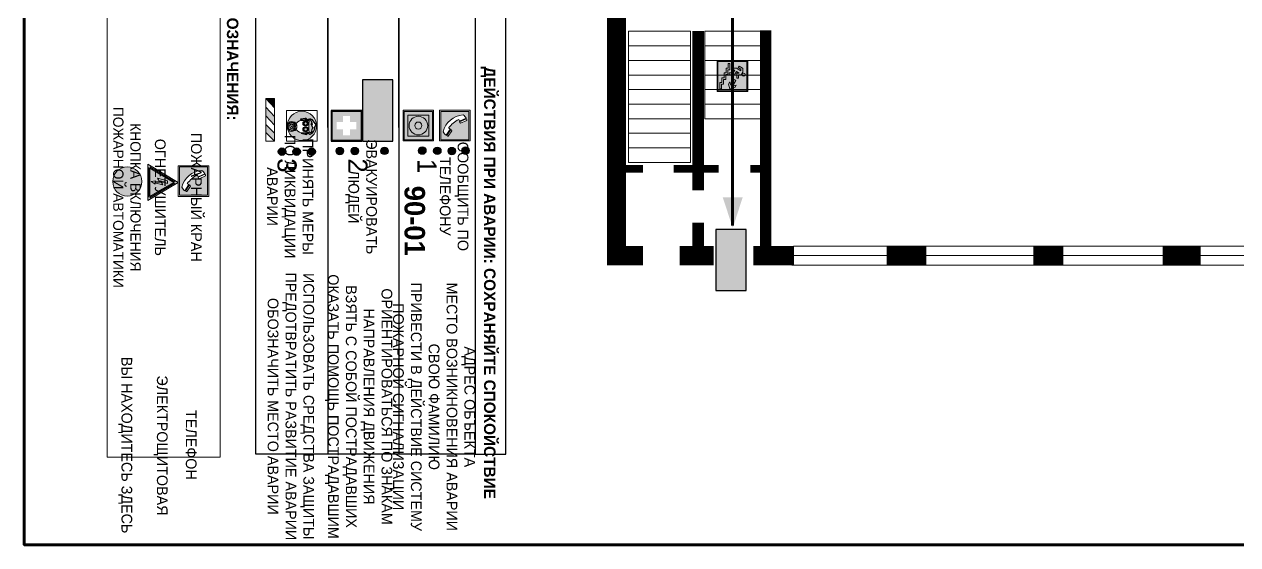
# Model space of a CAD drawing. Header units: millimetres. Extents: x 13114 to 67229, y 22859 to 38520.
# Drawn here: x 29931.4 to 30249, y 30104.8 to 30240.8 of the extents above; entities that cross this region are included whole.
import ezdxf

# ---------------------------------------------------------------- set-up
doc = ezdxf.new("R2010")
doc.units = ezdxf.units.MM
doc.layers.add('План_Штампы', color=7, linetype='Continuous')
doc.styles.add('обычный', font='arial.ttf')

# ---------------------------------------------------------------- blocks, each defined once
blk = doc.blocks.new('A$C7B4425F7')
at = {"true_color": 0xffffff}
blk.add_hatch(color=7, dxfattribs=at).paths.add_polyline_path([(0, 0), (-16, 0), (-16, -8), (0, -8)])
h = blk.add_hatch(color=126)
h.paths.add_polyline_path([(-0.2, -0.2), (-15.8, -0.2), (-15.8, -7.8), (-0.2, -7.8)])
h.paths.add_polyline_path([(-11.76, -2.03), (-11.76, -3.66), (-11.17, -3.66, -0.568275), (-11.17, -6.18), (-12.58, -6.18), (-12.58, -2.03)], flags=16)
h.paths.add_polyline_path([(-13.33, -4.12, -0.495768), (-13.59, -6.18), (-15.03, -6.18), (-15.03, -2.03), (-13.59, -2.03, -0.487973)], flags=16)
h.paths.add_polyline_path([(-10.25, -2.03), (-9.48, -2.03), (-9.48, -6.18), (-10.25, -6.18)], flags=16)
h.paths.add_polyline_path([(-13.84, -3.69), (-14.24, -3.69), (-14.24, -3.03), (-13.9, -3.03, -0.692621)], flags=0)
h.paths.add_polyline_path([(-9.15, -2.03), (-8.4, -2.03), (-8.04, -3.07), (-7.68, -2.03), (-6.93, -2.03), (-7.64, -4.1), (-6.93, -6.18), (-7.68, -6.18), (-8.04, -5.14), (-8.4, -6.18), (-9.15, -6.18), (-8.44, -4.1)], flags=16)
h.paths.add_polyline_path([(-11.76, -4.46), (-11.42, -4.46, -0.692621), (-11.36, -5.12), (-11.76, -5.12)], flags=0)
h.paths.add_polyline_path([(-13.9, -5.2), (-14.24, -5.2), (-14.24, -4.55), (-13.84, -4.55, -0.708038)], flags=0)
edge = h.paths.add_edge_path(flags=16)
edge.add_ellipse((-5.51, -4.08), major_axis=(0, 2.05), ratio=0.586184, start_angle=0, end_angle=360)
edge = h.paths.add_edge_path(flags=0)
edge.add_ellipse((-5.51, -4.08), major_axis=(0, 1.14), ratio=0.454828, start_angle=0, end_angle=360)
h.paths.add_polyline_path([(-4.13, -4.96, 0.377264), (-3.48, -4.52, 0.0555), (-3.16, -2.03), (-1.66, -2.03), (-1.66, -4.96), (-0.96, -4.96), (-0.96, -7.01), (-1.75, -7.01), (-1.75, -6.18), (-3.3, -6.18), (-3.3, -7.02), (-4.13, -7.02)], flags=16)
h.paths.add_polyline_path([(-2.73, -2.91), (-2.28, -2.91), (-2.28, -4.96), (-3.05, -4.96, 0.079136)], flags=0)
at = {"color": 126}
blk.add_lwpolyline([(-16, -8), (0, -8), (0, 0), (-16, 0)], close=True, dxfattribs=at)
blk = doc.blocks.new('вниз')
at = {"lineweight": 0, "true_color": 0xffffff}
h = blk.add_hatch(color=7, dxfattribs=at)
h.dxf.hatch_style = 1
h.paths.add_polyline_path([(40994.51, -4472.22), (40986.51, -4472.22), (40986.51, -4480.22), (40994.51, -4480.22)])
h.paths.add_polyline_path([(40994.31, -4472.42), (40994.31, -4480.01), (40986.71, -4480.01), (40986.71, -4472.42)], flags=16)
h.paths.add_polyline_path([(40988.43, -4473.53), (40989.43, -4473.53), (40990.19, -4473.96), (40990.19, -4474.6), (40991, -4474.6), (40991, -4475.06), (40989.73, -4475.06), (40989.73, -4474.46), (40989.3, -4475.18), (40990.17, -4475.7), (40990.17, -4477.11), (40989.63, -4477.11), (40989.63, -4476.01), (40988.94, -4475.59), (40988.94, -4476.46), (40988.94, -4476.46), (40987.47, -4476.46), (40987.26, -4476.46), (40987.26, -4475.92), (40988.4, -4475.92), (40988.4, -4475.2), (40989.1, -4473.99), (40988.66, -4473.99), (40988.24, -4474.7), (40987.86, -4474.47), (40988.41, -4473.56)], flags=0)
h.paths.add_polyline_path([(40990.55, -4473.29, -1), (40989.69, -4473.29, -1)], flags=0)
h.paths.add_polyline_path([(40988.85, -4476.89), (40988.85, -4477.43), (40990.1, -4477.43), (40990.1, -4477.99), (40991.34, -4477.99), (40991.34, -4478.54), (40992.59, -4478.54), (40992.59, -4479.09), (40993.83, -4479.09), (40993.83, -4479.52), (40992.17, -4479.52), (40992.17, -4478.97), (40990.91, -4478.97), (40990.91, -4478.41), (40989.68, -4478.41), (40989.68, -4477.86), (40988.43, -4477.86), (40988.43, -4477.31), (40987.6, -4477.31), (40987.18, -4477.31), (40987.18, -4476.89)], flags=0)
h.paths.add_polyline_path([(40991.61, -4475.33), (40993.12, -4476.2), (40992.9, -4475.27), (40993.48, -4475.6), (40993.83, -4476.88), (40992.56, -4477.22), (40991.97, -4476.88), (40992.9, -4476.61), (40991.38, -4475.74), (40991.58, -4475.39)], flags=0)
h.paths.add_polyline_path([(40990.19, -4473.96), (40989.43, -4473.53), (40988.43, -4473.53), (40988.41, -4473.56), (40987.86, -4474.47), (40988.24, -4474.7), (40988.66, -4473.99), (40989.1, -4473.99), (40988.4, -4475.2), (40988.4, -4475.92), (40987.26, -4475.92), (40987.26, -4476.46), (40987.47, -4476.46), (40988.94, -4476.46), (40988.94, -4476.27), (40988.94, -4475.59), (40989.63, -4476.01), (40989.63, -4477.11), (40990.17, -4477.11), (40990.17, -4475.7), (40989.3, -4475.18), (40989.73, -4474.46), (40989.73, -4475.06), (40991, -4475.06), (40991, -4474.6), (40990.19, -4474.6)], flags=0)
h.paths.add_polyline_path([(40990.55, -4473.29, 1), (40989.69, -4473.29, 1)], flags=0)
h.paths.add_polyline_path([(40991.61, -4475.33), (40991.58, -4475.39), (40991.38, -4475.74), (40992.9, -4476.61), (40991.97, -4476.88), (40992.56, -4477.22), (40993.83, -4476.88), (40993.48, -4475.6), (40992.9, -4475.27), (40993.12, -4476.2)], flags=0)
h.paths.add_polyline_path([(40990.1, -4477.43), (40988.85, -4477.43), (40988.85, -4476.89), (40987.18, -4476.89), (40987.18, -4477.31), (40987.6, -4477.31), (40988.43, -4477.31), (40988.43, -4477.86), (40989.68, -4477.86), (40989.68, -4478.41), (40990.91, -4478.41), (40990.91, -4478.97), (40992.17, -4478.97), (40992.17, -4479.52), (40993.83, -4479.52), (40993.83, -4479.09), (40992.59, -4479.09), (40992.59, -4478.54), (40991.34, -4478.54), (40991.34, -4477.99), (40990.1, -4477.99)], flags=0)
at = {"lineweight": 0}
h = blk.add_hatch(color=126, dxfattribs=at)
h.dxf.hatch_style = 1
h.paths.add_polyline_path([(40994.31, -4472.42), (40986.71, -4472.42), (40986.71, -4480.01), (40994.31, -4480.01)])
h.paths.add_polyline_path([(40988.43, -4473.53), (40989.43, -4473.53), (40990.19, -4473.96), (40990.19, -4474.6), (40991, -4474.6), (40991, -4475.06), (40989.73, -4475.06), (40989.73, -4474.46), (40989.3, -4475.18), (40990.17, -4475.7), (40990.17, -4477.11), (40989.63, -4477.11), (40989.63, -4476.01), (40988.94, -4475.59), (40988.94, -4476.46), (40988.94, -4476.46), (40987.47, -4476.46), (40987.26, -4476.46), (40987.26, -4475.92), (40988.4, -4475.92), (40988.4, -4475.2), (40989.1, -4473.99), (40988.66, -4473.99), (40988.24, -4474.7), (40987.86, -4474.47), (40988.41, -4473.56)], flags=16)
h.paths.add_polyline_path([(40990.55, -4473.29, -1), (40989.69, -4473.29, -1)], flags=16)
h.paths.add_polyline_path([(40988.85, -4476.89), (40988.85, -4477.43), (40990.1, -4477.43), (40990.1, -4477.99), (40991.34, -4477.99), (40991.34, -4478.54), (40992.59, -4478.54), (40992.59, -4479.09), (40993.83, -4479.09), (40993.83, -4479.52), (40992.17, -4479.52), (40992.17, -4478.97), (40990.91, -4478.97), (40990.91, -4478.41), (40989.68, -4478.41), (40989.68, -4477.86), (40988.43, -4477.86), (40988.43, -4477.31), (40987.6, -4477.31), (40987.18, -4477.31), (40987.18, -4476.89)], flags=16)
h.paths.add_polyline_path([(40991.61, -4475.33), (40993.12, -4476.2), (40992.9, -4475.27), (40993.48, -4475.6), (40993.83, -4476.88), (40992.56, -4477.22), (40991.97, -4476.88), (40992.9, -4476.61), (40991.38, -4475.74), (40991.58, -4475.39)], flags=16)
at = {"lineweight": 0, "true_color": 0xffffff}
h = blk.add_hatch(color=7, dxfattribs=at)
h.dxf.hatch_style = 1
h.paths.add_polyline_path([(40989.73, -4474.46), (40989.73, -4475.06), (40991, -4475.06), (40991, -4474.6), (40990.19, -4474.6), (40990.19, -4473.96), (40989.43, -4473.53), (40988.43, -4473.53), (40988.41, -4473.56), (40987.86, -4474.47), (40988.24, -4474.7), (40988.66, -4473.99), (40989.1, -4473.99), (40988.4, -4475.2), (40988.4, -4475.92), (40987.26, -4475.92), (40987.26, -4476.46), (40987.47, -4476.46), (40988.94, -4476.46), (40988.94, -4475.59), (40989.63, -4476.01), (40989.63, -4477.11), (40990.17, -4477.11), (40990.17, -4475.7), (40989.3, -4475.18)])
h.paths.add_polyline_path([(40989.69, -4473.29, 1), (40990.55, -4473.29, 1)])
h.paths.add_polyline_path([(40991.61, -4475.33), (40991.58, -4475.39), (40991.38, -4475.74), (40992.9, -4476.61), (40991.97, -4476.88), (40992.56, -4477.22), (40993.83, -4476.88), (40993.48, -4475.6), (40992.9, -4475.27), (40993.12, -4476.2)])
h.paths.add_polyline_path([(40990.1, -4477.43), (40988.85, -4477.43), (40988.85, -4476.89), (40987.18, -4476.89), (40987.18, -4477.31), (40987.6, -4477.31), (40988.43, -4477.31), (40988.43, -4477.86), (40989.68, -4477.86), (40989.68, -4478.41), (40990.91, -4478.41), (40990.91, -4478.97), (40992.17, -4478.97), (40992.17, -4479.52), (40993.83, -4479.52), (40993.83, -4479.09), (40992.59, -4479.09), (40992.59, -4478.54), (40991.34, -4478.54), (40991.34, -4477.99), (40990.1, -4477.99)])
at = {"color": 126, "lineweight": 0}
for points in [[(40986.51, -4472.22), (40994.51, -4472.22), (40994.51, -4480.22), (40986.51, -4480.22)], [(40986.71, -4472.42), (40994.31, -4472.42), (40994.31, -4480.01), (40986.71, -4480.01)]]:
    blk.add_lwpolyline(points, close=True, dxfattribs=at)
for points in [[(40987.47, -4476.46), (40987.26, -4476.46), (40987.26, -4475.92), (40988.4, -4475.92), (40988.4, -4475.2), (40989.1, -4473.99), (40988.66, -4473.99), (40988.24, -4474.7), (40987.86, -4474.47), (40988.41, -4473.56), (40988.43, -4473.53), (40989.43, -4473.53), (40990.19, -4473.96), (40990.19, -4474.6), (40991, -4474.6), (40991, -4475.06), (40989.73, -4475.06), (40989.73, -4474.46), (40989.3, -4475.18), (40990.17, -4475.7), (40990.17, -4477.11), (40989.63, -4477.11), (40989.63, -4476.01), (40988.94, -4475.59), (40988.94, -4476.46)], [(40987.6, -4477.31), (40987.18, -4477.31), (40987.18, -4476.89), (40988.85, -4476.89), (40988.85, -4477.43), (40990.1, -4477.43), (40990.1, -4477.99), (40991.34, -4477.99), (40991.34, -4478.54), (40992.59, -4478.54), (40992.59, -4479.09), (40993.83, -4479.09), (40993.83, -4479.52), (40992.17, -4479.52), (40992.17, -4478.97), (40990.91, -4478.97), (40990.91, -4478.41), (40989.68, -4478.41), (40989.68, -4477.86), (40988.43, -4477.86), (40988.43, -4477.31), (40987.6, -4477.31)], [(40987.47, -4476.46), (40988.94, -4476.46), (40988.94, -4476.27)], [(40991.58, -4475.39), (40991.38, -4475.74), (40992.9, -4476.61), (40991.97, -4476.88), (40992.56, -4477.22), (40993.83, -4476.88), (40993.48, -4475.6), (40992.9, -4475.27), (40993.12, -4476.2), (40991.61, -4475.33), (40991.58, -4475.39)]]:
    blk.add_lwpolyline(points, dxfattribs=at)
blk.add_circle((40990.12, -4473.29), 0.432, dxfattribs=at)
blk = doc.blocks.new('A$C456E1F9C')
at = {"lineweight": 5}
h = blk.add_hatch(color=242, dxfattribs=at)
h.paths.add_polyline_path([(0.51, -1.47), (0.51, -13.26), (12.29, -13.26), (12.29, -1.47)])
h.paths.add_polyline_path([(5.42, -4.95, -0.254479), (4.78, -5.4), (3.52, -2.53, -0.209735), (4.23, -2.4)], flags=16)
h.paths.add_polyline_path([(8.53, -8.6), (10.87, -10.17), (10.54, -10.76), (8.03, -9.13, -0.192251)], flags=16)
h.paths.add_polyline_path([(4.61, -5.49, 0.005518), (3.87, -5.72, 0.128647), (7.49, -10.01, 0.00809), (7.83, -9.33), (10.47, -10.97, -0.16736), (8.99, -12.25, -0.327862), (1.95, -3.95, -0.166952), (3.36, -2.62)], flags=16)
at = {"color": 242, "lineweight": 5}
for p, q in [((0, -13.77), (0, -0.97)), ((12.8, -0.97), (0, -0.97)), ((4.61, -5.49), (3.36, -2.62)), ((3.52, -2.53), (4.78, -5.4)), ((4.23, -2.4), (5.42, -4.95)), ((12.8, -13.77), (12.8, -0.97)), ((7.83, -9.33), (10.47, -10.97)), ((8.03, -9.13), (10.54, -10.76)), ((10.81, -10.12), (8.53, -8.6)), ((10.8, -10.3), (10.81, -10.12)), ((0, -13.77), (12.8, -13.77)), ((10.54, -10.76), (10.8, -10.3))]:
    blk.add_line(p, q, dxfattribs=at)
blk.add_lwpolyline([(0.51, -1.47), (12.29, -1.47), (12.29, -13.26), (0.51, -13.26)], close=True, dxfattribs=at)
for centre, radius, start, end in [((4.59, -5.34), 2.99, 114.2845, 152.1974), ((11.12, -3.31), 9.19, 183.9915, 256.6009), ((4.02, -3.27), 0.891, 76.3284, 123.7092), ((4.68, -4.59), 0.824, 276.9621, 334.0723), ((14.98, -39.1), 35.17, 107.1487, 108.4135), ((13.86, -0.94), 11.08, 205.5536, 234.8762), ((-13.31, 0.8), 23.44, 332.5487, 334.4027), ((8.94, -9.5), 0.989, 114.4092, 157.9388), ((7.87, -9.46), 3, 291.9291, 329.9329)]:
    blk.add_arc(centre, radius, start, end, dxfattribs=at)
blk = doc.blocks.new('A$C3E6D3DDE')
at = {"lineweight": 5}
h = blk.add_hatch(color=40, dxfattribs=at)
h.paths.add_polyline_path([(24.1, 1.45), (16.46, -11.35), (31.74, -11.35)])
h.paths.add_polyline_path([(24.09, -0.46), (30.03, -10.41), (18.14, -10.41)], flags=16)
h.paths.add_polyline_path([(24.54, -3.08), (23.41, -6.02), (25.13, -5.01), (24.33, -8.5), (24.82, -8.27), (23.79, -9.86), (23.4, -8.04), (23.8, -8.43), (24.04, -6.29), (22.39, -7.25), (23.44, -3.08)], flags=0)
h = blk.add_hatch(color=256, dxfattribs=at)
h.paths.add_polyline_path([(24.37, 0.03, 0.567511), (23.82, 0.03), (17.59, -10.4, 0.582454), (17.86, -10.88), (30.32, -10.88, 0.582149), (30.6, -10.4)])
h.paths.add_polyline_path([(24.09, -0.46), (18.14, -10.41), (30.03, -10.41)], flags=16)
h.paths.add_polyline_path([(24.54, -3.08), (23.41, -6.02), (25.13, -5.01), (24.33, -8.5), (24.82, -8.27), (23.79, -9.86), (23.4, -8.04), (23.8, -8.43), (24.04, -6.29), (22.39, -7.25), (23.44, -3.08)], flags=0)
h = blk.add_hatch(color=40, dxfattribs=at)
h.paths.add_polyline_path([(24.09, -0.46), (18.14, -10.41), (30.03, -10.41)])
h.paths.add_polyline_path([(24.82, -8.27), (23.79, -9.86), (23.4, -8.04), (23.8, -8.43), (24.04, -6.29), (22.39, -7.25), (23.44, -3.08), (24.54, -3.08), (23.41, -6.02), (25.13, -5.01), (24.33, -8.5)], flags=16)
at = {"color": 40, "lineweight": 5}
for p, q in [((16.46, -11.35), (24.1, 1.45)), ((24.1, 1.45), (31.74, -11.35))]:
    blk.add_line(p, q, dxfattribs=at)
at = {"lineweight": 5}
for p, q in [((17.59, -10.4), (23.82, 0.03)), ((24.37, 0.03), (30.6, -10.4)), ((18.14, -10.41), (24.09, -0.46)), ((23.44, -3.08), (22.39, -7.25)), ((23.41, -6.02), (24.54, -3.08)), ((25.13, -5.01), (23.41, -6.02)), ((24.54, -3.08), (23.44, -3.08)), ((24.09, -0.46), (30.03, -10.41)), ((24.33, -8.5), (25.13, -5.01)), ((22.39, -7.25), (24.04, -6.29)), ((23.8, -8.43), (23.4, -8.04)), ((23.4, -8.04), (23.79, -9.86)), ((23.79, -9.86), (24.82, -8.27)), ((24.04, -6.29), (23.8, -8.43)), ((24.82, -8.27), (24.33, -8.5)), ((17.86, -10.88), (30.32, -10.88)), ((18.14, -10.41), (30.03, -10.41))]:
    blk.add_line(p, q, dxfattribs=at)
at = {"color": 50, "lineweight": 5}
blk.add_line((31.74, -11.35), (16.46, -11.35), dxfattribs=at)
blk = doc.blocks.new('A$C7B8C2D5B')
at = {"lineweight": 0}
h = blk.add_hatch(color=5, dxfattribs=at)
h.dxf.hatch_style = 1
h.paths.add_polyline_path([(1.4, -3.02, 1), (-2.11, -3.02, 1)])
at = {"color": 5, "lineweight": 0}
blk.add_circle((-0.36, -3.02), 1.75, dxfattribs=at)
blk = doc.blocks.new('A$C38D26F80')
h = blk.add_hatch(color=5)
h.dxf.hatch_style = 1
h.paths.add_polyline_path([(-8.77, -4.48, 1), (-0.19, -4.48, 1)])
h.paths.add_polyline_path([(-6.75, -3.58), (-6.75, -3.31), (-6.62, -3.22), (-6.5, -3.22), (-6.42, -3.3), (-6.39, -3.28), (-6.59, -2.23), (-6.59, -2.01), (-6.38, -1.58), (-4.76, -0.4), (-4.13, -0.79, -0.362848), (-2.1, -2.1, -0.201049), (-2.17, -2.48, 0.085434), (-2.26, -3.13), (-1.9, -3.16), (-2.25, -4.7), (-2.4, -4.59), (-2.43, -4.34), (-2.36, -4.34), (-2.14, -3.34), (-2.47, -3.42), (-2.58, -1.95), (-2.77, -1.58), (-3.58, -1.52), (-3.92, -1.26), (-5.05, -1.73), (-4.87, -1.39), (-5.41, -1.6), (-5.41, -1.46), (-6.13, -1.87), (-6.18, -3.5), (-6.56, -3.47), (-6.37, -4.59), (-6.16, -4.43), (-6.16, -4.66), (-6.36, -4.79), (-6.37, -4.8), (-6.51, -4.76)], flags=16)
h.paths.add_polyline_path([(-6.51, -4.76), (-6.36, -4.79), (-6.37, -4.8)], flags=0)
h.paths.add_polyline_path([(-5.92, -2.34, 0.089508), (-2.67, -2.35), (-2.48, -3.88, -0.268602), (-3.4, -6.18, 0.262449), (-5.2, -6.18, -0.268602), (-6.11, -3.88)], flags=16)
edge = h.paths.add_edge_path(flags=16)
edge.add_ellipse((-5.19, -3.41), major_axis=(0, 0.842), ratio=0.848992, start_angle=0, end_angle=360)
edge = h.paths.add_edge_path(flags=0)
edge.add_ellipse((-5.19, -3.39), major_axis=(0, 0.665), ratio=0.853798, start_angle=0, end_angle=360)
edge = h.paths.add_edge_path(flags=0)
edge.add_ellipse((-5.19, -3.4), major_axis=(0, 0.528), ratio=0.864094, start_angle=0, end_angle=360)
edge = h.paths.add_edge_path(flags=16)
edge.add_ellipse((-3.47, -3.4), major_axis=(0, 0.842), ratio=0.848992, start_angle=0, end_angle=360)
h.paths.add_polyline_path([(-3.13, -6.45), (-3.13, -6.84, 0.383174), (-5.57, -6.85), (-5.57, -6.49, -0.369952)], flags=16)
edge = h.paths.add_edge_path(flags=0)
edge.add_ellipse((-3.47, -3.39), major_axis=(0, 0.665), ratio=0.853798, start_angle=0, end_angle=360)
edge = h.paths.add_edge_path(flags=0)
edge.add_ellipse((-3.47, -3.4), major_axis=(0, 0.528), ratio=0.864094, start_angle=0, end_angle=360)
edge = h.paths.add_edge_path(flags=16)
edge.add_ellipse((-4.34, -7.57), major_axis=(-1.48, 0), ratio=0.744955, start_angle=0, end_angle=360)
h.paths.add_polyline_path([(-5.01, -6.85, -1), (-5.15, -6.85, -1)], flags=0)
h.paths.add_polyline_path([(-5.33, -7.14, -1), (-5.47, -7.14, -1)], flags=0)
h.paths.add_polyline_path([(-4.61, -6.71, -1), (-4.74, -6.71, -1)], flags=16)
h.paths.add_polyline_path([(-5.43, -7.51, -1), (-5.57, -7.51, -1)], flags=0)
h.paths.add_polyline_path([(-4.26, -6.67, -1), (-4.4, -6.67, -1)], flags=16)
h.paths.add_polyline_path([(-4.74, -7.14, -1), (-4.88, -7.14, -1)], flags=0)
h.paths.add_polyline_path([(-4.93, -7.43, -1), (-5.07, -7.43, -1)], flags=0)
h.paths.add_polyline_path([(-4.41, -7.07, -1), (-4.54, -7.07, -1)], flags=0)
h.paths.add_polyline_path([(-5.33, -7.87, -1), (-5.46, -7.87, -1)], flags=0)
h.paths.add_polyline_path([(-3.8, -6.71, -1), (-3.94, -6.71, -1)], flags=16)
h.paths.add_polyline_path([(-4.85, -7.78, -1), (-4.98, -7.78, -1)], flags=0)
h.paths.add_polyline_path([(-3.96, -7.14, -1), (-4.1, -7.14, -1)], flags=0)
h.paths.add_polyline_path([(-4.33, -7.53, -1), (-4.47, -7.53, -1)], flags=0)
h.paths.add_polyline_path([(-5.09, -8.12, -1), (-5.23, -8.12, -1)], flags=0)
h.paths.add_polyline_path([(-3.5, -6.94, -1), (-3.64, -6.94, -1)], flags=0)
h.paths.add_polyline_path([(-4.54, -7.97, -1), (-4.68, -7.97, -1)], flags=0)
h.paths.add_polyline_path([(-3.66, -7.39, -1), (-3.8, -7.39, -1)], flags=0)
h.paths.add_polyline_path([(-4.73, -8.35, -1), (-4.86, -8.35, -1)], flags=0)
h.paths.add_polyline_path([(-4.09, -7.96, -1), (-4.23, -7.96, -1)], flags=0)
h.paths.add_polyline_path([(-3.77, -7.74, -1), (-3.91, -7.74, -1)], flags=0)
h.paths.add_polyline_path([(-3.22, -7.27, -1), (-3.35, -7.27, -1)], flags=0)
h.paths.add_polyline_path([(-4.34, -8.4, -1), (-4.47, -8.4, -1)], flags=0)
h.paths.add_polyline_path([(-3.16, -7.61, -1), (-3.3, -7.61, -1)], flags=0)
h.paths.add_polyline_path([(-3.9, -8.35, -1), (-4.04, -8.35, -1)], flags=0)
h.paths.add_polyline_path([(-3.32, -7.91, -1), (-3.46, -7.91, -1)], flags=0)
h.paths.add_polyline_path([(-3.55, -8.23, -1), (-3.69, -8.23, -1)], flags=0)
at = {"color": 5, "lineweight": 5}
for p, q in [((-4.48, 0), (-8.96, 0)), ((-8.96, 0), (-8.96, -4.48)), ((-4.48, 0), (0, 0)), ((0, 0), (0, -4.48)), ((-6.75, -3.31), (-6.62, -3.22)), ((-6.75, -3.58), (-6.75, -3.31)), ((-6.62, -3.22), (-6.5, -3.22)), ((-6.59, -2.01), (-6.38, -1.58)), ((-6.59, -2.23), (-6.59, -2.01)), ((-6.39, -3.28), (-6.59, -2.23)), ((-6.18, -3.5), (-6.56, -3.47)), ((-6.56, -3.47), (-6.37, -4.59)), ((-6.5, -3.22), (-6.42, -3.3)), ((-6.42, -3.3), (-6.39, -3.28)), ((-6.38, -1.58), (-4.76, -0.4)), ((-6.13, -1.87), (-6.18, -3.5)), ((-5.41, -1.46), (-6.13, -1.87)), ((-5.92, -2.34), (-6.11, -3.88)), ((-4.87, -1.39), (-5.41, -1.6)), ((-5.41, -1.6), (-5.41, -1.46)), ((-3.92, -1.26), (-5.05, -1.73)), ((-5.05, -1.73), (-4.87, -1.39)), ((-4.76, -0.4), (-4.13, -0.79)), ((-3.58, -1.52), (-3.92, -1.26)), ((-2.77, -1.58), (-3.58, -1.52)), ((-2.58, -1.95), (-2.77, -1.58)), ((-2.67, -2.34), (-2.48, -3.88)), ((-2.47, -3.42), (-2.58, -1.95)), ((-2.14, -3.34), (-2.47, -3.42)), ((-2.36, -4.34), (-2.14, -3.34)), ((-1.9, -3.16), (-2.26, -3.13)), ((-2.25, -4.7), (-1.9, -3.16)), ((-8.96, -8.96), (-8.96, -4.48)), ((-6.51, -4.76), (-6.75, -3.58)), ((-6.37, -4.8), (-6.51, -4.76)), ((-6.37, -4.59), (-6.16, -4.43)), ((-6.16, -4.66), (-6.37, -4.8)), ((-6.16, -4.43), (-6.16, -4.66)), ((-5.57, -6.49), (-5.57, -6.85)), ((-3.13, -6.45), (-3.13, -6.84)), ((-2.43, -4.34), (-2.4, -4.59)), ((-2.43, -4.34), (-2.36, -4.34)), ((-2.4, -4.59), (-2.25, -4.7)), ((0, -8.96), (0, -4.48)), ((-4.48, -8.96), (-8.96, -8.96)), ((-4.48, -8.96), (0, -8.96))]:
    blk.add_line(p, q, dxfattribs=at)
at = {"color": 5}
for p, q in [((-6.75, -3.31), (-6.62, -3.22)), ((-6.75, -3.58), (-6.75, -3.31)), ((-6.62, -3.22), (-6.5, -3.22)), ((-6.59, -2.01), (-6.38, -1.58)), ((-6.59, -2.23), (-6.59, -2.01)), ((-6.39, -3.28), (-6.59, -2.23)), ((-6.18, -3.5), (-6.56, -3.47)), ((-6.56, -3.47), (-6.37, -4.59)), ((-6.5, -3.22), (-6.42, -3.3)), ((-6.42, -3.3), (-6.39, -3.28)), ((-6.38, -1.58), (-4.76, -0.4)), ((-6.13, -1.87), (-6.18, -3.5)), ((-5.41, -1.46), (-6.13, -1.87)), ((-4.87, -1.39), (-5.41, -1.6)), ((-5.41, -1.6), (-5.41, -1.46)), ((-3.92, -1.26), (-5.05, -1.73)), ((-5.05, -1.73), (-4.87, -1.39)), ((-4.76, -0.4), (-4.13, -0.79)), ((-3.58, -1.52), (-3.92, -1.26)), ((-2.77, -1.58), (-3.58, -1.52)), ((-2.58, -1.95), (-2.77, -1.58)), ((-2.47, -3.42), (-2.58, -1.95)), ((-2.14, -3.34), (-2.47, -3.42)), ((-2.36, -4.34), (-2.14, -3.34)), ((-2.26, -3.13), (-1.9, -3.16)), ((-1.9, -3.16), (-2.25, -4.7)), ((-6.51, -4.76), (-6.75, -3.58)), ((-6.37, -4.8), (-6.51, -4.76)), ((-6.36, -4.79), (-6.51, -4.76)), ((-6.37, -4.59), (-6.16, -4.43)), ((-6.16, -4.66), (-6.37, -4.8)), ((-6.16, -4.66), (-6.36, -4.79)), ((-6.16, -4.43), (-6.16, -4.66)), ((-2.4, -4.59), (-2.43, -4.34)), ((-2.43, -4.34), (-2.36, -4.34)), ((-2.25, -4.7), (-2.4, -4.59))]:
    blk.add_line(p, q, dxfattribs=at)
at = {"color": 5, "lineweight": 5}
for centre, radius in [((-4.48, -4.48), 4.29), ((-5.4, -7.14), 0.0678), ((-5.08, -6.85), 0.0678), ((-4.81, -7.14), 0.0678), ((-4.67, -6.71), 0.0678), ((-4.47, -7.07), 0.0678), ((-4.33, -6.67), 0.0678), ((-4.03, -7.14), 0.0678), ((-3.87, -6.71), 0.0678), ((-3.57, -6.94), 0.0678), ((-5.5, -7.51), 0.0678), ((-5.4, -7.87), 0.0678), ((-5.16, -8.12), 0.0678), ((-5, -7.43), 0.0678), ((-4.91, -7.78), 0.0678), ((-4.79, -8.35), 0.0678), ((-4.61, -7.97), 0.0678), ((-4.4, -7.53), 0.0678), ((-4.4, -8.4), 0.0678), ((-4.16, -7.96), 0.0678), ((-3.97, -8.35), 0.0678), ((-3.84, -7.74), 0.0678), ((-3.73, -7.39), 0.0678), ((-3.62, -8.23), 0.0678), ((-3.39, -7.91), 0.0678), ((-3.28, -7.27), 0.0678), ((-3.23, -7.61), 0.0678)]:
    blk.add_circle(centre, radius, dxfattribs=at)
for centre, radius, start, end in [((-4.28, 6.66), 9.15, 259.6987, 280.1569), ((-0.47, -3.05), 1.79, 161.5846, 182.4584), ((-2.6, -2.2), 0.513, 326.4781, 11.7739), ((-3.66, -4.24), 2.47, 171.573, 231.7124), ((-4.33, -7.88), 1.87, 50.358, 131.5662), ((-4.34, -8.2), 1.82, 48.4943, 132.3565), ((-4.3, -7.78), 1.83, 60.5889, 119.4111), ((-4.93, -4.24), 2.47, 308.2876, 8.427)]:
    blk.add_arc(centre, radius, start, end, dxfattribs=at)
at = {"color": 5}
for centre, radius, start, end in [((-3.89, -2.66), 1.88, 17.387, 97.1599), ((-0.35, -3.07), 1.91, 162.2553, 181.7878), ((-2.6, -2.2), 0.511, 326.3906, 11.8614)]:
    blk.add_arc(centre, radius, start, end, dxfattribs=at)
at = {"color": 5, "lineweight": 5}
for centre, major_axis, ratio in [((-5.19, -3.41), (0, 0.842), 0.848992), ((-5.19, -3.39), (0, 0.665), 0.853798), ((-5.19, -3.4), (0, 0.528), 0.864094), ((-3.47, -3.4), (0, 0.842), 0.848992), ((-3.47, -3.39), (0, 0.665), 0.853798), ((-3.47, -3.4), (0, 0.528), 0.864094), ((-4.34, -7.57), (-1.48, 0), 0.744955)]:
    blk.add_ellipse(centre, major_axis=major_axis, ratio=ratio, dxfattribs=at)
blk = doc.blocks.new('A$C47DD6509')
at = {"lineweight": 5}
for points in [[(-8.69, 0), (-11.19, 0), (-11.19, -2.22)], [(-4.22, 0), (-6.45, 0), (-8.91, -2.22), (-6.61, -2.22)], [(0, 0), (-2.09, 0), (-4.36, -2.22), (-2.29, -2.22)]]:
    blk.add_hatch(color=242, dxfattribs=at).paths.add_polyline_path(points)
at = {"color": 242, "lineweight": 5}
for p, q in [((-11.19, -2.22), (-8.69, 0)), ((-11.19, -2.22), (-11.19, 0)), ((-11.19, 0), (-8.69, 0)), ((-11.19, 0), (0, 0)), ((-8.91, -2.22), (-6.45, 0)), ((-6.61, -2.22), (-4.22, 0)), ((-4.36, -2.22), (-2.09, 0)), ((-2.29, -2.22), (0, 0)), ((0, 0), (0, -2.22)), ((0, -2.22), (-11.19, -2.22))]:
    blk.add_line(p, q, dxfattribs=at)
blk = doc.blocks.new('A$C32E8229D')
at = {"true_color": 0xffffff}
blk.add_hatch(color=7, dxfattribs=at).paths.add_polyline_path([(0, 0), (0, -8), (16, -8), (16, 0)])
h = blk.add_hatch(color=126)
h.paths.add_polyline_path([(0.2, -0.2), (15.8, -0.2), (15.8, -7.8), (0.2, -7.8)])
h.paths.add_polyline_path([(13.49, -2.05), (12.08, -2.05), (11.37, -2.63, 0.162397), (11.29, -2.84), (11.29, -3.63), (10.35, -3.63), (10.35, -4.05), (11.68, -4.05), (11.68, -3.48), (12.26, -4.28), (11.29, -5.1), (11.29, -6.78), (11.85, -6.78), (11.85, -5.44), (12.8, -4.64), (12.8, -5.94), (14.46, -5.94), (14.46, -5.39), (13.45, -5.39), (13.45, -3.97), (12.46, -2.59), (13.15, -2.59), (13.69, -3.34), (14.18, -3)], flags=16)
h.paths.add_polyline_path([(10.74, -1.82, 1), (11.8, -1.82, 1)], flags=16)
h.paths.add_polyline_path([(9.39, -3.59), (5.99, -3.59), (6.56, -3.03), (5.91, -3.03), (5.1, -3.83), (5.91, -4.64), (6.56, -4.64), (5.99, -4.09), (9.39, -4.09)], flags=16)
h.paths.add_polyline_path([(4.29, -1.08), (1.72, -1.08), (1.72, -6.6), (4.29, -6.6)], flags=16)
at = {"color": 126}
blk.add_lwpolyline([(16, -8), (0, -8), (0, 0), (16, 0)], close=True, dxfattribs=at)
blk = doc.blocks.new('A$C18900ED3')
h = blk.add_hatch(color=126)
h.paths.add_polyline_path([(-0.18, -0.18), (-7.02, -0.18), (-7.02, -7.02), (-0.18, -7.02)])
h.paths.add_polyline_path([(-5.89, -4.46), (-5.89, -2.77), (-4.46, -2.77), (-4.46, -1.31), (-2.77, -1.31), (-2.77, -2.77), (-1.33, -2.77), (-1.33, -4.46), (-2.77, -4.46), (-2.77, -5.89), (-4.46, -5.89), (-4.46, -4.46)], flags=16)
at = {"color": 126}
for p, q in [((-7.2, 0), (-7.2, -7.2)), ((0, 0), (-7.2, 0)), ((0, -7.2), (0, 0)), ((-7.02, -7.02), (-7.02, -0.18)), ((-7.02, -0.18), (-0.18, -0.18)), ((-0.18, -0.18), (-0.18, -7.02)), ((-7.2, -7.2), (0, -7.2)), ((-0.18, -7.02), (-7.02, -7.02))]:
    blk.add_line(p, q, dxfattribs=at)
blk = doc.blocks.new('A$C54414219')
at = {"true_color": 0xffffff}
h = blk.add_hatch(color=7, dxfattribs=at)
h.paths.add_polyline_path([(2.39, -9.45), (2.39, -18.3), (11.23, -18.3), (11.23, -9.45)], flags=0)
h.paths.add_polyline_path([(10.71, -13.87, -1), (2.92, -13.87, -1)], flags=0)
h.paths.add_polyline_path([(8.3, -13.87, -1), (5.33, -13.87, -1)], flags=0)
h.paths.add_polyline_path([(0.41, -7.47), (0.41, -20.27), (13.21, -20.27), (13.21, -7.47)])
h.paths.add_polyline_path([(0.92, -19.77), (12.71, -19.77), (12.71, -7.98), (0.92, -7.98)], flags=16)
h.paths.add_polyline_path([(11.23, -9.45), (11.23, -18.3), (2.39, -18.3), (2.39, -9.45)], flags=0)
at = {"lineweight": 5}
h = blk.add_hatch(color=242, dxfattribs=at)
h.paths.add_polyline_path([(12.71, -7.98), (0.92, -7.98), (0.92, -19.77), (12.71, -19.77)])
h.paths.add_polyline_path([(11.23, -18.3), (2.39, -18.3), (2.39, -9.45), (11.23, -9.45)], flags=16)
h.paths.add_polyline_path([(10.71, -13.87, -1), (2.92, -13.87, -1)], flags=0)
h.paths.add_polyline_path([(8.3, -13.87, -1), (5.33, -13.87, -1)], flags=0)
at = {"true_color": 0xffffff}
h = blk.add_hatch(color=7, dxfattribs=at)
h.paths.add_polyline_path([(2.39, -9.45), (2.39, -18.3), (11.23, -18.3), (11.23, -9.45)])
h.paths.add_polyline_path([(10.71, -13.87, -1), (2.92, -13.87, -1)], flags=16)
h.paths.add_polyline_path([(8.3, -13.87, -1), (5.33, -13.87, -1)], flags=0)
at = {"lineweight": 5}
h = blk.add_hatch(color=242, dxfattribs=at)
h.paths.add_polyline_path([(2.92, -13.87, 1), (10.71, -13.87, 1)])
h.paths.add_polyline_path([(8.3, -13.87, -1), (5.33, -13.87, -1)], flags=16)
at = {"color": 242, "lineweight": 5}
for p, q in [((0.41, -20.27), (0.41, -7.47)), ((0.41, -7.47), (13.21, -7.47)), ((0.41, -7.47), (13.21, -7.47)), ((13.21, -20.27), (13.21, -7.47)), ((0.41, -20.27), (13.21, -20.27))]:
    blk.add_line(p, q, dxfattribs=at)
for points in [[(0.92, -7.98), (12.71, -7.98), (12.71, -19.77), (0.92, -19.77)], [(2.39, -9.45), (11.23, -9.45), (11.23, -18.3), (2.39, -18.3)]]:
    blk.add_lwpolyline(points, close=True, dxfattribs=at)
for radius in [3.89, 1.49]:
    blk.add_circle((6.81, -13.87), radius, dxfattribs=at)

msp = doc.modelspace()

# ---------------------------------------------------------------- hatches: boundary and pattern name
at = {"lineweight": 0}
h = msp.add_hatch(color=256, dxfattribs=at)
h.dxf.hatch_style = 1
h.paths.add_polyline_path([(29998.86, 30208.46, 1), (29998.86, 30206.53, 1)])
h = msp.add_hatch(color=256, dxfattribs=at)
h.dxf.hatch_style = 1
h.paths.add_polyline_path([(30002.7, 30208.47, 1), (30002.7, 30206.53, 1)])
h = msp.add_hatch(color=256, dxfattribs=at)
h.dxf.hatch_style = 1
h.paths.add_polyline_path([(30006.64, 30208.46, 1), (30006.64, 30206.53, 1)])
h = msp.add_hatch(color=256, dxfattribs=at)
h.dxf.hatch_style = 1
h.paths.add_polyline_path([(30014, 30208.62, 1), (30014, 30206.69, 1)])
h = msp.add_hatch(color=256, dxfattribs=at)
h.dxf.hatch_style = 1
h.paths.add_polyline_path([(30017.9, 30208.61, 1), (30017.9, 30206.68, 1)])
h = msp.add_hatch(color=256, dxfattribs=at)
h.dxf.hatch_style = 1
h.paths.add_polyline_path([(30025.68, 30208.65, 1), (30025.68, 30206.72, 1)])
h = msp.add_hatch(color=256, dxfattribs=at)
h.dxf.hatch_style = 1
h.paths.add_polyline_path([(30035.57, 30208.74, 1), (30035.57, 30206.8, 1)])
h = msp.add_hatch(color=256, dxfattribs=at)
h.dxf.hatch_style = 1
h.paths.add_polyline_path([(30039.5, 30208.65, 1), (30039.5, 30206.72, 1)])
h = msp.add_hatch(color=256, dxfattribs=at)
h.dxf.hatch_style = 1
h.paths.add_polyline_path([(30043.31, 30208.62, 1), (30043.31, 30206.68, 1)])
h = msp.add_hatch(color=256, dxfattribs=at)
h.dxf.hatch_style = 1
h.paths.add_polyline_path([(30046.89, 30208.72, 1), (30046.89, 30206.79, 1)])

# ---------------------------------------------------------------- linework, layer by layer
at = {"color": 1, "lineweight": 100}
msp.add_lwpolyline([(29931.41, 30499.76), (30531.41, 30499.76), (30531.41, 30104.76), (29931.41, 30104.76)], close=True, dxfattribs=at)
at = {"lineweight": 0}
for points in [[(29982.65, 30473.99), (29982.65, 30127.67), (29953.08, 30127.67), (29953.08, 30473.99)], [(30089.5, 30235.15), (30105.78, 30235.15), (30105.78, 30238.96), (30089.5, 30238.96)], [(30109.52, 30235.15), (30125.81, 30235.15), (30125.81, 30238.96), (30109.52, 30238.96)], [(30089.5, 30231.34), (30105.78, 30231.34), (30105.78, 30235.15), (30089.5, 30235.15)], [(30109.52, 30231.34), (30125.81, 30231.34), (30125.81, 30235.15), (30109.52, 30235.15)], [(30089.5, 30227.53), (30105.78, 30227.53), (30105.78, 30231.34), (30089.5, 30231.34)], [(30109.52, 30227.53), (30125.81, 30227.53), (30125.81, 30231.34), (30109.52, 30231.34)], [(30089.5, 30223.72), (30105.78, 30223.72), (30105.78, 30227.53), (30089.5, 30227.53)], [(30109.52, 30223.72), (30125.81, 30223.72), (30125.81, 30227.53), (30109.52, 30227.53)], [(30089.5, 30219.91), (30105.78, 30219.91), (30105.78, 30223.72), (30089.5, 30223.72)], [(30109.52, 30219.91), (30125.81, 30219.91), (30125.81, 30223.72), (30109.52, 30223.72)], [(30089.5, 30216.1), (30105.78, 30216.1), (30105.78, 30219.91), (30089.5, 30219.91)], [(30109.52, 30216.1), (30125.81, 30216.1), (30125.81, 30219.91), (30109.52, 30219.91)], [(30089.5, 30212.29), (30105.78, 30212.29), (30105.78, 30216.1), (30089.5, 30216.1)], [(30089.5, 30208.48), (30105.78, 30208.48), (30105.78, 30212.29), (30089.5, 30212.29)], [(30089.5, 30204.67), (30105.78, 30204.67), (30105.78, 30208.48), (30089.5, 30208.48)]]:
    msp.add_lwpolyline(points, close=True, dxfattribs=at)
for points, const_width in [([(30093.34, 30180.32), (30086.39, 30180.32), (30086.39, 30336.16)], 5), ([(30107.77, 30197.42), (30107.77, 30239)], 3), ([(30125.42, 30239.23), (30125.42, 30180.32)], 3), ([(30085.94, 30203.02), (30093.33, 30203.02)], 2), ([(30101.32, 30203.02), (30113.15, 30203.02)], 2), ([(30125.42, 30203.02), (30121.43, 30203.02)], 2), ([(30107.77, 30180.91), (30107.77, 30188.93)], 3), ([(30102.96, 30180.32), (30111.79, 30180.32)], 5), ([(30122.19, 30180.32), (30132.83, 30180.32)], 5), ([(30167.47, 30180.32), (30157.08, 30180.32)], 5), ([(30203.37, 30180.32), (30195.47, 30180.32)], 5), ([(30239.27, 30180.32), (30229.34, 30180.32)], 5)]:
    msp.add_lwpolyline(points, dxfattribs=dict(at, const_width=const_width))
at = {"color": 126, "lineweight": 100, "true_color": 0x008754}
msp.add_lwpolyline([(30116.72, 30188.22), (30116.72, 30263.95), (30153.8, 30263.95), (30153.8, 30335.82), (30129.07, 30335.82), (30249.32, 30335.82)], dxfattribs=at)
for points in [[(30049.43, 30272.2), (30049.43, 30128.43), (29992.03, 30128.43), (29992.03, 30272.2)], [(30049.43, 30272.2), (30049.43, 30128.43), (30057.48, 30128.43), (30057.48, 30272.2)]]:
    msp.add_lwpolyline(points, close=True)
for points in [[(30010.86, 30213.78), (30010.86, 30272.2), (30010.86, 30128.43)], [(30029.43, 30213.78), (30029.43, 30272.2), (30029.43, 30128.43)]]:
    msp.add_lwpolyline(points)
at = {"lineweight": 0}
for points in [[(30132.68, 30182.75), (30451.67, 30182.75)], [(30132.32, 30177.83), (30451.31, 30177.83)], [(30132.83, 30180.32), (30451.82, 30180.32)]]:
    msp.add_lwpolyline(points, dxfattribs=at)
for centre in [(29998.86, 30207.5), (30002.7, 30207.5), (30006.64, 30207.49), (30014, 30207.65), (30017.9, 30207.65), (30025.68, 30207.69), (30035.57, 30207.77), (30039.5, 30207.69), (30043.31, 30207.65), (30046.89, 30207.75)]:
    msp.add_circle(centre, 0.966)
at = {"layer": 'План_Штампы', "color": 126, "true_color": 0x008754}
msp.add_solid([(30114.2, 30195.58), (30119.42, 30195.57), (30116.83, 30187.55)], dxfattribs=at)

# ---------------------------------------------------------------- block references
at = {"color": 126, "true_color": 0x008754, "rotation": 270}
msp.add_blockref('вниз', (34592.96, 71217.74), dxfattribs=at)
at = {"xscale": -1, "rotation": 270}
msp.add_blockref('A$C32E8229D', (30027.9, 30210.25), dxfattribs=at)
at = {"color": 242, "true_color": 0xc1121c, "rotation": 270}
msp.add_blockref('A$C47DD6509', (29996.87, 30210.22), dxfattribs=at)
at = {"rotation": 270}
for name, p, xscale, yscale, zscale in [('A$C38D26F80', (30008.08, 30210.22), 0.8928571427240968, 0.8928571427240968, 0.8928571427240968), ('A$C18900ED3', (30019.75, 30210.25), 1.111111111007631, 1.111111111007631, 1.111111111007631), ('A$C54414219', (30043.22, 30218.57), 0.625, 0.625, 0.625), ('A$C456E1F9C', (30048.71, 30218.31), 0.625, 0.625, 0.625), ('A$C7B8C2D5B', (29964.95, 30198.9), 2.177419353276491, 2.177419353276491, 2.177419353276491), ('A$C3E6D3DDE', (29970.81, 30214.53), 0.625, 0.625, 0.625), ('A$C456E1F9C', (29980.32, 30203.81), 0.625, 0.625, 0.625)]:
    msp.add_blockref(name, p, dxfattribs=dict(at, xscale=xscale, yscale=yscale, zscale=zscale))
at = {"layer": 'План_Штампы', "rotation": 270}
msp.add_blockref('A$C7B4425F7', (30120.36, 30171.18), dxfattribs=at)

# ---------------------------------------------------------------- texts
at = {"lineweight": 0, "attachment_point": 5, "rotation": 270, "style": 'обычный'}
for s, insert, char_height, width in [('{\\fProxima Nova Rg|b1|i0|c204|p2;УСЛОВНЫЕ ОБОЗНАЧЕНИЯ:\\H1.1997x; }', (29985.92, 30244.49), 3, 175.1736), ('{\\fProxima Nova Rg|b1|i0|c204|p2;ДЕЙСТВИЯ ПРИ АВАРИИ: СОХРАНЯЙТЕ СПОКОЙСТВИЕ\\H1.6644x; }', (30052.79, 30173.25), 3, 175.1736), ('\\pi-8.1,l8.1,t8.1;{\\fProxima Nova Rg|b0|i0|c204|p2;КНОПКА ВКЛЮЧЕНИЯ\\PПОЖАРНОЙ АВТОМАТИКИ}', (29958.26, 30195.55), 2.7, 126.6484), ('\\pi-8.4,l8.4,t8.4;{\\fProxima Nova Rg|b0|i0|c204|p2;ОГНЕТУШИТЕЛЬ\\H1.1997x; }', (29966.98, 30195.55), 2.8, 126.6484), ('\\pi-8.4,l8.4,t8.4;{\\fProxima Nova Rg|b0|i0|c204|p2;ПОЖАРНЫЙ КРАН\\H1.6404x; }', (29976.43, 30195.57), 2.8, 126.6484), ('{\\fProxima Nova Rg|b0|i0|c204|p2;ПРИНЯТЬ МЕРЫ \\PПО ЛИКВИДАЦИИ \\PАВАРИИ}', (30000.98, 30195.75), 2.8, 126.6484), ('{\\fProxima Nova Rg|b0|i0|c204|p2;ЭВАКУИРОВАТЬ \\PЛЮДЕЙ}', (30019.56, 30195.71), 2.8, 126.6484), ('{\\fProxima Nova Rg|b0|i0|c204|p2;СООБЩИТЬ ПО \\PТЕЛЕФОНУ}', (30043.88, 30195.81), 2.8, 126.6484), ('{\\fProxima Nova Rg|b0|i0|c204|p2;3\\H1.1967x; }', (30000.15, 30203.92), 5, 126.6484), ('{\\fProxima Nova Rg|b0|i0|c204|p2;2\\H1.1967x; }', (30018.73, 30203.86), 5, 126.6484), ('{\\fProxima Nova Rg|b0|i0|c204|p2;1\\H1.1667x; }', (30036.81, 30203.71), 5, 126.6484), ('{\\fProxima Nova Rg|b1|i0|c204|p2;\\H1.0714x;90-01\\fProxima Nova Rg|b0|i0|c204|p2;\\H0.93331x; \\H1.3449x; }', (30033.57, 30189.43), 5, 126.6484), ('\\pi-8.4,l8.4,t8.4;{\\fProxima Nova Rg|b0|i0|c204|p2;ИСПОЛЬЗОВАТЬ СРЕДСТВА ЗАЩИТЫ \\PПРЕДОТВРАТИТЬ РАЗВИТИЕ АВАРИИ\\PОБОЗНАЧИТЬ МЕСТО АВАРИИ}', (30001.17, 30140.93), 2.8, 126.6484), ('\\pi-8.4,l8.4,t8.4;{\\fProxima Nova Rg|b0|i0|c204|p2;ОРИЕНТИРОВАТЬСЯ ПО ЗНАКАМ \\PНАПРАВЛЕНИЯ ДВИЖЕНИЯ\\PВЗЯТЬ С СОБОЙ ПОСТРАДАВШИХ\\PОКАЗАТЬ ПОМОЩЬ ПОСТРАДАВШИМ}', (30018.9, 30140.87), 2.8, 126.6484), ('\\pi-8.4,l8.4,t8.4;{\\fProxima Nova Rg|b0|i0|c204|p2;АДРЕС ОБЪЕКТА\\PМЕСТО ВОЗНИКНОВЕНИЯ АВАРИИ\\PСВОЮ ФАМИЛИЮ\\PПРИВЕСТИ В ДЕЙСТВИЕ СИСТЕМУ \\PПОЖАРНОЙ СИГНАЛИЗАЦИИ}', (30038.26, 30140.81), 2.8, 126.6484), ('\\pi-8.4,l8.4,t8.4;{\\fProxima Nova Rg|b0|i0|c204|p2;ВЫ НАХОДИТЕСЬ ЗДЕСЬ\\H1.1997x; }', (29957.85, 30130.79), 2.8, 126.6484), ('\\pi-8.4,l8.4,t8.4;{\\fProxima Nova Rg|b0|i0|c204|p2;ЭЛЕКТРОЩИТОВАЯ\\H1.1997x; }', (29967.12, 30130.7), 2.8, 126.6484), ('\\pi-8.4,l8.4,t8.4;{\\fProxima Nova Rg|b0|i0|c204|p2;ТЕЛЕФОН\\H1.1997x; }', (29975.08, 30130.85), 2.8, 126.6484)]:
    msp.add_mtext(s, dxfattribs=dict(at, insert=insert, char_height=char_height, width=width))

doc.saveas('drawing.dxf')
